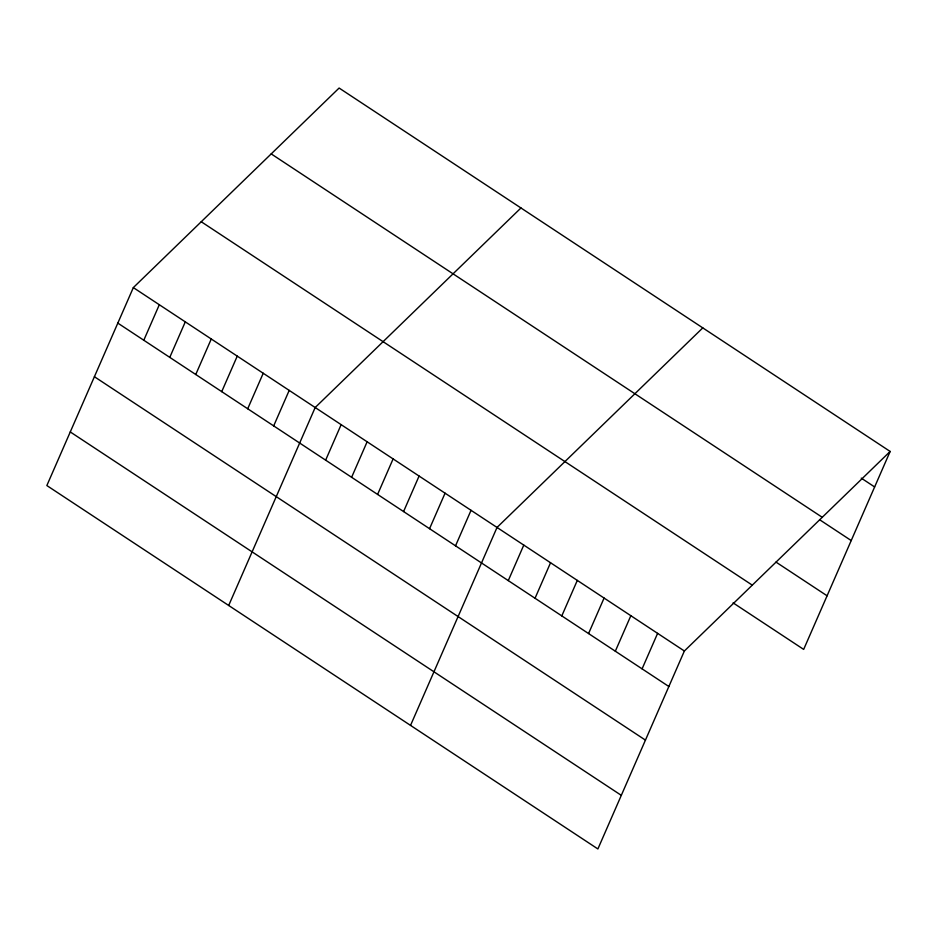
<?xml version="1.0" encoding="UTF-8"?>
<svg xmlns="http://www.w3.org/2000/svg" width="937" height="937" viewBox="0 0 937 937"><rect width="100%" height="100%" fill="white"/><g stroke="black" fill="none" stroke-linecap="round" stroke-linejoin="round"><path stroke-width="1.41" d="M133.335 287.6L46.85 485.553L597.888 848.957L684.373 651.004L890.15 451.447L339.112 88.043L133.335 287.6L684.373 651.004M143.794 340.236L159.313 304.736M169.773 357.372L185.292 321.859M195.751 374.507L211.27 338.995M221.729 391.643L237.248 356.13M247.708 408.766L263.227 373.254M273.686 425.902L289.205 390.389M228.687 605.478L315.183 407.525L520.96 207.967M325.643 460.161L341.15 424.648M351.621 477.296L367.128 441.784M377.599 494.431L393.107 458.919M403.578 511.555L419.085 476.043M429.556 528.691L445.063 493.178M455.534 545.826L471.042 510.314M410.535 725.402L497.02 527.449L702.797 327.88M508.276 580.6L523.783 545.1M535.039 598.251L550.546 562.75M561.802 615.902L577.309 580.401M588.565 633.553L604.084 598.052M615.328 651.203L630.847 615.703M642.091 668.854L657.61 633.353M890.15 451.447L803.665 649.4L733.097 602.866M861.255 478.128L874.631 486.947M271.203 153.891L822.241 517.294M819.582 519.695L851.218 540.555M775.988 562.095L827.09 595.791M201.244 221.741L752.282 585.145M117.828 323.113L668.854 686.505M94.403 376.721L645.441 740.113M70.275 431.945L621.313 795.349"/></g></svg>
